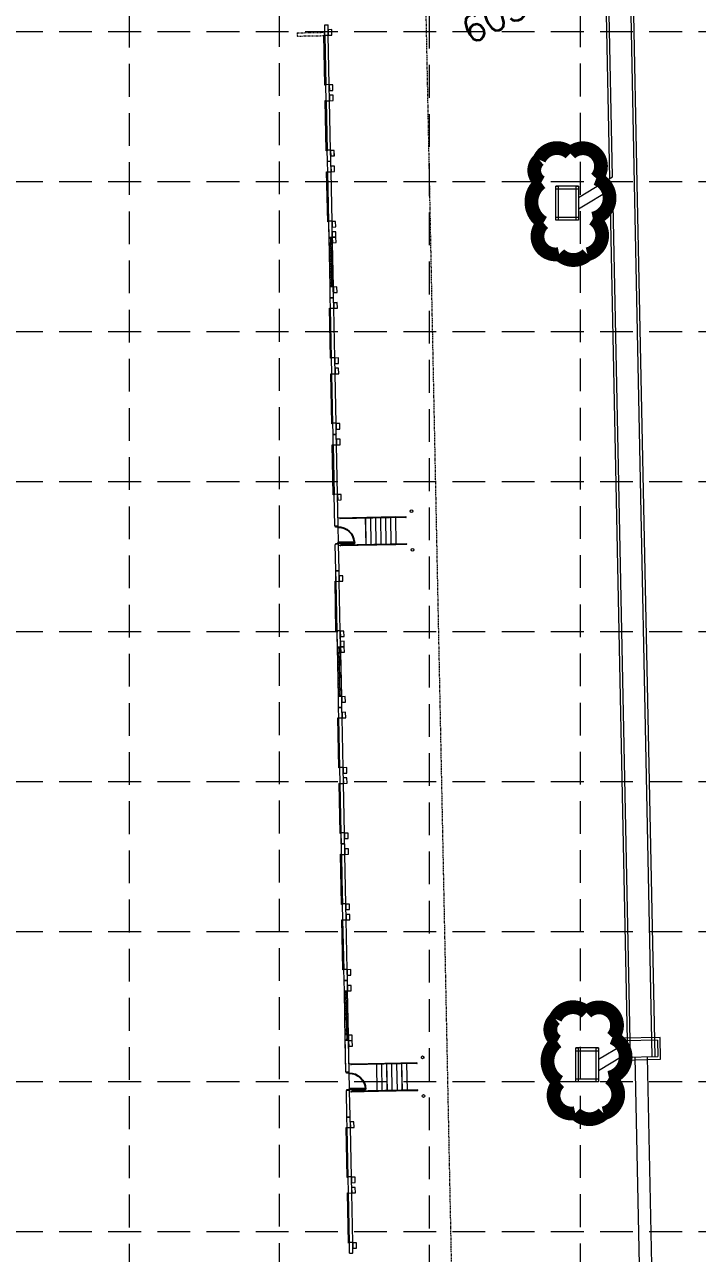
# Model space of a CAD drawing. Extents: x 2140663 to 2528301, y 336313 to 7007653.
# Drawn here: x 2527978.6 to 2528101.8, y 7006522.2 to 7006747.2 of the extents above; entities that cross this region are included whole.
import ezdxf

# ---------------------------------------------------------------- set-up
doc = ezdxf.new("R2010")
doc.units = 0
doc.header["$MEASUREMENT"] = 0
for name, pattern in [('HIDDEN', [0.375, 0.25, -0.125]), ('xdrc002ar$0$HIDDEN2', [0.1875, 0.125, -0.0625]), ('xdrc002pt$0$HIDDEN2', [0.1875, 0.125, -0.0625])]:
    doc.linetypes.add(name, pattern=pattern)
for name, color, linetype in [('1 EXISTING CONTOURS', 43, 'Continuous'), ('GRID', 254, 'HIDDEN'), ('LEGEND', 7, 'Continuous'), ('xdrc002ar$0$BASE1$0$ADO', 8, 'Continuous'), ('xdrc002ar$0$BASE1$0$AFL', 1, 'Continuous'), ('xdrc002ar$0$BASE1$0$AFLHR', 7, 'Continuous'), ('xdrc002ar$0$BASE1$0$AFLST', 1, 'Continuous'), ('xdrc002ar$0$BASE1$0$awa', 7, 'Continuous'), ('xdrc002ar$0$BASE1$0$awaWING', 1, 'xdrc002ar$0$HIDDEN2'), ('xdrc002ar$0$WINDOWS', 8, 'Continuous'), ('xdrc002ar$0$XR3$0$BASE1$0$ADO', 3, 'Continuous'), ('xdrc002ar$0$XR3$0$BASE1$0$AFL', 1, 'Continuous'), ('xdrc002ar$0$XR3$0$BASE1$0$AFLHR', 2, 'Continuous'), ('xdrc002ar$0$XR3$0$BASE1$0$AFLST', 2, 'Continuous'), ('xdrc002ar$0$XR3$0$BASE1$0$awa', 4, 'Continuous'), ('xdrc002ar$0$XR3$0$WINDOWS', 2, 'Continuous'), ('xdrc002pt$0$V-ESMT-STRM-N', 2, 'xdrc002pt$0$HIDDEN2'), ('xdrc002STM$0$C-STRM-INLET-N', 5, 'Continuous'), ('xdrc002STM$0$C-STRM-PIPE-N', 5, 'Continuous')]:
    doc.layers.add(name, color=color, linetype=linetype)
doc.styles.add('L200', font='simplex', dxfattribs={"height": 12})

# ---------------------------------------------------------------- blocks, each defined once
blk = doc.blocks.new('xdrc002ar$0$XR3$0$A$C228123AE')
at = {"layer": 'xdrc002ar$0$XR3$0$BASE1$0$ADO', "lineweight": 0}
for points in [[(22.6, 15.8), (22.6, 17.5), (132.6, 17.5), (132.6, 15.8)], [(166.6, 15.8), (166.6, 17.5), (276.6, 17.5), (276.6, 15.8)]]:
    blk.add_lwpolyline(points, close=True, dxfattribs=at)
at = {"layer": 'xdrc002ar$0$XR3$0$BASE1$0$AFL', "lineweight": 0}
for p, q in [((22.9, 8), (132.4, 8)), ((166.9, 8), (276.4, 8))]:
    blk.add_line(p, q, dxfattribs=at)
for points in [[(10.9, 8), (10.9, 0), (22.9, 0), (22.9, 8)], [(132.4, 8), (132.4, 0), (144.4, 0), (144.4, 8)], [(154.9, 8), (154.9, 0), (166.9, 0), (166.9, 8)], [(276.4, 8), (276.4, 0), (288.4, 0), (288.4, 8)]]:
    blk.add_lwpolyline(points, close=True, dxfattribs=at)
at = {"layer": 'xdrc002ar$0$XR3$0$BASE1$0$awa', "lineweight": 0}
for p, q in [((0, 15.3), (23.6, 15.3)), ((0, 15.3), (0, 8.8)), ((0.7, 8), (0, 8.8)), ((0.7, 8), (22.9, 8)), ((23.6, 8.8), (22.9, 8)), ((23.6, 8.8), (23.6, 15.3)), ((131.6, 8.8), (131.6, 15.3)), ((131.6, 15.3), (167.6, 15.3)), ((131.6, 8.8), (132.4, 8)), ((132.4, 8), (166.9, 8)), ((166.9, 8), (167.6, 8.8)), ((167.6, 8.8), (167.6, 15.3)), ((275.6, 8.8), (275.6, 15.3)), ((275.6, 15.3), (299.2, 15.3)), ((276.4, 8), (275.6, 8.8)), ((276.4, 8), (298.5, 8)), ((299.2, 8.8), (298.5, 8)), ((299.2, 15.3), (299.2, 8.8))]:
    blk.add_line(p, q, dxfattribs=at)
blk = doc.blocks.new('xdrc002ar$0$XR3$0$BASE1$0$36D')
at = {"layer": 'xdrc002ar$0$XR3$0$BASE1$0$ADO'}
blk.add_lwpolyline([(-1.75, 0), (0, 0), (0, -36), (-1.75, -36)], close=True, dxfattribs=at)
blk.add_arc((0, 0), 36, 180, 270, dxfattribs=at)
blk = doc.blocks.new('xdrc002ar$0$XR3$0$A$C65600574')
at = {"layer": 'xdrc002ar$0$XR3$0$BASE1$0$awa', "lineweight": 0}
blk.add_line((108, -6.5), (108, -2), dxfattribs=at)
at = {"layer": 'xdrc002ar$0$XR3$0$WINDOWS', "linetype": 'Continuous', "lineweight": 0}
for p, q in [((0, -2), (2, -2)), ((0, -6.5), (2, -6.5)), ((2, -6.5), (2, -2)), ((2, -4.2), (106, -4.2)), ((108, -2), (106, -2)), ((106, -6.5), (106, -2)), ((108, -6.5), (106, -6.5))]:
    blk.add_line(p, q, dxfattribs=at)
blk = doc.blocks.new('xdrc002ar$0$BASE1$0$36D')
at = {"layer": 'xdrc002ar$0$BASE1$0$ADO'}
blk.add_lwpolyline([(-1.75, 0), (0, 0), (0, -36), (-1.75, -36)], close=True, dxfattribs=at)
blk.add_arc((0, 0), 36, 180, 270, dxfattribs=at)
blk = doc.blocks.new('A$C211968B4')
at = {"layer": 'LEGEND', "color": 170, "ltscale": 100, "const_width": 1.26}
blk.add_lwpolyline([(4.03, 6.68, 0.520567), (4.03, 6.68, 0.765195), (1.18, 5.24, 0.417879), (1.16, 2.66, 0.6649), (4.42, 2.16, 0.744833), (8.1, 1.85, 0.975642), (10.39, 4.22, 0.520567), (9.82, 7.07, 0.520567), (7.73, 6.88, 0.540264), (4.03, 6.68)], format="xyb", close=True, dxfattribs=at)

msp = doc.modelspace()

# ---------------------------------------------------------------- linework, layer by layer
at = {"layer": 'GRID', "color": 253, "linetype": 'HIDDEN', "lineweight": 0, "ltscale": 24}
for p, q in [((2527997.89, 7006031.98), (2527997.76, 7007624.56)), ((2528025.31, 7006032.12), (2528025.21, 7007624.56)), ((2528052.75, 7006031.79), (2528052.67, 7007624.56)), ((2528080.46, 7006032.04), (2528080.25, 7007625.18)), ((2527228.95, 7006745.92), (2528272.33, 7006745.92)), ((2527228.95, 7006718.47), (2528272.33, 7006718.47)), ((2527228.95, 7006691.01), (2528272.33, 7006691.01)), ((2527228.95, 7006663.55), (2528272.33, 7006663.55)), ((2527228.95, 7006636.09), (2528272.33, 7006636.09)), ((2527228.95, 7006608.64), (2528272.33, 7006608.64)), ((2527228.95, 7006581.18), (2528272.33, 7006581.18)), ((2527228.95, 7006553.72), (2528272.33, 7006553.72)), ((2527228.95, 7006526.26), (2528272.33, 7006526.26))]:
    msp.add_line(p, q, dxfattribs=at)
at = {"layer": 'xdrc002ar$0$BASE1$0$ADO', "color": 7, "lineweight": 0}
for points in [[(2528033.74, 7006736.08), (2528033.59, 7006736.08), (2528033.41, 7006745.25), (2528033.55, 7006745.25)], [(2528033.98, 7006724.09), (2528033.84, 7006724.08), (2528033.65, 7006733.25), (2528033.8, 7006733.25)], [(2528034.25, 7006711.09), (2528034.1, 7006711.09), (2528033.92, 7006720.25), (2528034.06, 7006720.25)], [(2528035.26, 7006661.1), (2528035.12, 7006661.1), (2528034.93, 7006670.26), (2528035.08, 7006670.26)], [(2528035.52, 7006655.35), (2528035.92, 7006655.36), (2528035.92, 7006655.2), (2528035.53, 7006655.19)], [(2528035.59, 7006652.19), (2528035.98, 7006652.2), (2528035.99, 7006652.03), (2528035.59, 7006652.02)], [(2528035.77, 7006636.11), (2528035.62, 7006636.1), (2528035.44, 7006645.27), (2528035.58, 7006645.27)], [(2528037.55, 7006555.38), (2528037.95, 7006555.38), (2528037.95, 7006555.22), (2528037.56, 7006555.21)], [(2528037.62, 7006552.21), (2528038.01, 7006552.22), (2528038.02, 7006552.05), (2528037.62, 7006552.04)]]:
    msp.add_lwpolyline(points, close=True, dxfattribs=at)
at = {"layer": 'xdrc002ar$0$BASE1$0$ADO', "lineweight": 0}
for points in [[(2528034.75, 7006686.09), (2528034.61, 7006686.09), (2528034.42, 7006695.26), (2528034.57, 7006695.26)], [(2528035, 7006674.1), (2528034.85, 7006674.09), (2528034.67, 7006683.26), (2528034.81, 7006683.26)], [(2528036.28, 7006611.11), (2528036.13, 7006611.11), (2528035.94, 7006620.27), (2528036.09, 7006620.28)], [(2528036.52, 7006599.11), (2528036.37, 7006599.11), (2528036.19, 7006608.27), (2528036.33, 7006608.28)], [(2528036.78, 7006586.12), (2528036.64, 7006586.11), (2528036.45, 7006595.28), (2528036.6, 7006595.28)], [(2528037.03, 7006574.12), (2528036.88, 7006574.11), (2528036.7, 7006583.28), (2528036.84, 7006583.28)], [(2528037.8, 7006536.13), (2528037.65, 7006536.12), (2528037.47, 7006545.29), (2528037.61, 7006545.29)], [(2528038.04, 7006524.13), (2528037.9, 7006524.13), (2528037.71, 7006533.29), (2528037.86, 7006533.29)]]:
    msp.add_lwpolyline(points, close=True, dxfattribs=at)
at = {"layer": 'xdrc002ar$0$BASE1$0$AFL', "color": 7, "lineweight": 0}
for p, q in [((2528034.85, 7006746.25), (2528034.18, 7006746.24)), ((2528034.18, 7006746.24), (2528034.2, 7006745.24)), ((2528034.2, 7006745.24), (2528034.87, 7006745.26)), ((2528034.38, 7006736.12), (2528034.2, 7006745.24)), ((2528034.87, 7006745.26), (2528034.85, 7006746.25)), ((2528035.05, 7006736.13), (2528034.38, 7006736.12)), ((2528034.38, 7006736.12), (2528034.41, 7006735.12)), ((2528035.07, 7006735.13), (2528035.05, 7006736.13)), ((2528034.41, 7006735.12), (2528035.07, 7006735.13)), ((2528035.09, 7006734.26), (2528034.42, 7006734.24)), ((2528034.42, 7006734.24), (2528034.44, 7006733.24)), ((2528034.44, 7006733.24), (2528035.11, 7006733.26)), ((2528034.63, 7006724.12), (2528034.44, 7006733.24)), ((2528035.11, 7006733.26), (2528035.09, 7006734.26)), ((2528035.3, 7006724.13), (2528034.63, 7006724.12)), ((2528034.63, 7006724.12), (2528034.65, 7006723.12)), ((2528034.65, 7006723.12), (2528035.32, 7006723.13)), ((2528035.32, 7006723.13), (2528035.3, 7006724.13)), ((2528035.35, 7006721.26), (2528034.69, 7006721.25)), ((2528034.69, 7006721.25), (2528034.71, 7006720.25)), ((2528034.71, 7006720.25), (2528035.37, 7006720.26)), ((2528034.89, 7006711.12), (2528034.71, 7006720.25)), ((2528035.37, 7006720.26), (2528035.35, 7006721.26)), ((2528035.56, 7006711.14), (2528034.89, 7006711.12)), ((2528034.89, 7006711.12), (2528034.91, 7006710.12)), ((2528035.58, 7006710.14), (2528035.56, 7006711.14)), ((2528034.91, 7006710.12), (2528035.58, 7006710.14)), ((2528035.62, 7006708.26), (2528034.95, 7006708.25)), ((2528034.95, 7006708.25), (2528034.97, 7006707.25)), ((2528034.97, 7006707.25), (2528035.64, 7006707.26)), ((2528035.64, 7006707.26), (2528035.62, 7006708.26)), ((2528035.8, 7006699.14), (2528035.14, 7006699.13)), ((2528035.14, 7006699.13), (2528035.16, 7006698.13)), ((2528035.16, 7006698.13), (2528035.82, 7006698.14)), ((2528035.82, 7006698.14), (2528035.8, 7006699.14)), ((2528035.4, 7006686.13), (2528035.21, 7006695.25)), ((2528035.64, 7006674.13), (2528035.46, 7006683.25)), ((2528036.37, 7006671.27), (2528035.7, 7006671.26)), ((2528035.7, 7006671.26), (2528035.72, 7006670.26)), ((2528035.72, 7006670.26), (2528036.39, 7006670.27)), ((2528035.91, 7006661.13), (2528035.72, 7006670.26)), ((2528036.39, 7006670.27), (2528036.37, 7006671.27)), ((2528036.57, 7006661.15), (2528035.91, 7006661.13)), ((2528035.91, 7006661.13), (2528035.93, 7006660.13)), ((2528035.93, 7006660.13), (2528036.59, 7006660.15)), ((2528036.59, 7006660.15), (2528036.57, 7006661.15)), ((2528036.88, 7006646.28), (2528036.21, 7006646.26)), ((2528036.21, 7006646.26), (2528036.23, 7006645.26)), ((2528036.9, 7006645.28), (2528036.88, 7006646.28)), ((2528036.23, 7006645.26), (2528036.9, 7006645.28)), ((2528036.41, 7006636.14), (2528036.23, 7006645.26)), ((2528037.08, 7006636.15), (2528036.41, 7006636.14)), ((2528036.41, 7006636.14), (2528036.43, 7006635.14)), ((2528036.43, 7006635.14), (2528037.1, 7006635.15)), ((2528037.1, 7006635.15), (2528037.08, 7006636.15)), ((2528037.14, 7006633.28), (2528036.47, 7006633.26)), ((2528036.47, 7006633.26), (2528036.49, 7006632.26)), ((2528036.49, 7006632.26), (2528037.16, 7006632.28)), ((2528037.16, 7006632.28), (2528037.14, 7006633.28)), ((2528037.32, 7006624.16), (2528036.66, 7006624.14)), ((2528036.66, 7006624.14), (2528036.68, 7006623.14)), ((2528036.68, 7006623.14), (2528037.35, 7006623.16)), ((2528037.35, 7006623.16), (2528037.32, 7006624.16)), ((2528036.92, 7006611.14), (2528036.74, 7006620.27)), ((2528037.17, 7006599.15), (2528036.98, 7006608.27)), ((2528037.43, 7006586.15), (2528037.24, 7006595.27)), ((2528037.67, 7006574.15), (2528037.49, 7006583.28)), ((2528038.4, 7006571.29), (2528037.73, 7006571.28)), ((2528037.73, 7006571.28), (2528037.75, 7006570.28)), ((2528038.42, 7006570.29), (2528038.4, 7006571.29)), ((2528037.75, 7006570.28), (2528038.42, 7006570.29)), ((2528038.58, 7006562.17), (2528037.92, 7006562.15)), ((2528038.6, 7006561.17), (2528038.58, 7006562.17)), ((2528037.92, 7006562.15), (2528037.94, 7006561.15)), ((2528037.94, 7006561.15), (2528038.6, 7006561.17)), ((2528038.44, 7006536.16), (2528038.26, 7006545.28)), ((2528038.69, 7006524.16), (2528038.5, 7006533.29))]:
    msp.add_line(p, q, dxfattribs=at)
for points in [[(2528035.21, 7006695.25), (2528035.88, 7006695.27), (2528035.86, 7006696.27), (2528035.19, 7006696.25)], [(2528035.42, 7006685.13), (2528036.09, 7006685.14), (2528036.07, 7006686.14), (2528035.4, 7006686.13)], [(2528035.46, 7006683.25), (2528036.12, 7006683.27), (2528036.1, 7006684.27), (2528035.44, 7006684.25)], [(2528035.66, 7006673.13), (2528036.33, 7006673.14), (2528036.31, 7006674.14), (2528035.64, 7006674.13)], [(2528036.74, 7006620.27), (2528037.4, 7006620.28), (2528037.38, 7006621.28), (2528036.72, 7006621.27)], [(2528036.94, 7006610.14), (2528037.61, 7006610.16), (2528037.59, 7006611.16), (2528036.92, 7006611.14)], [(2528036.98, 7006608.27), (2528037.65, 7006608.28), (2528037.63, 7006609.28), (2528036.96, 7006609.27)], [(2528037.19, 7006598.15), (2528037.85, 7006598.16), (2528037.83, 7006599.16), (2528037.17, 7006599.15)], [(2528037.24, 7006595.27), (2528037.91, 7006595.29), (2528037.89, 7006596.29), (2528037.22, 7006596.27)], [(2528037.45, 7006585.15), (2528038.12, 7006585.16), (2528038.1, 7006586.16), (2528037.43, 7006586.15)], [(2528037.49, 7006583.28), (2528038.15, 7006583.29), (2528038.13, 7006584.29), (2528037.47, 7006584.27)], [(2528037.69, 7006573.15), (2528038.36, 7006573.17), (2528038.34, 7006574.17), (2528037.67, 7006574.15)], [(2528038.26, 7006545.28), (2528038.93, 7006545.3), (2528038.91, 7006546.3), (2528038.24, 7006546.28)], [(2528038.46, 7006535.16), (2528039.13, 7006535.17), (2528039.11, 7006536.17), (2528038.44, 7006536.16)], [(2528038.5, 7006533.29), (2528039.17, 7006533.3), (2528039.15, 7006534.3), (2528038.48, 7006534.29)], [(2528038.71, 7006523.16), (2528039.37, 7006523.18), (2528039.35, 7006524.18), (2528038.69, 7006524.16)]]:
    msp.add_lwpolyline(points, close=True, dxfattribs=at)
at = {"layer": 'xdrc002ar$0$BASE1$0$AFLHR', "color": 7, "lineweight": 0}
for p, q in [((2528046.49, 7006657.04), (2528035.99, 7006656.82)), ((2528048.41, 7006656.95), (2528036.39, 7006656.71)), ((2528048.41, 7006657.08), (2528036.64, 7006656.84)), ((2528046.6, 7006651.95), (2528036.1, 7006651.74)), ((2528048.51, 7006652.12), (2528036.49, 7006651.87)), ((2528048.51, 7006651.99), (2528036.74, 7006651.75)), ((2528048.52, 7006557.06), (2528038.02, 7006556.84)), ((2528050.44, 7006556.97), (2528038.42, 7006556.73)), ((2528050.44, 7006557.1), (2528038.67, 7006556.86)), ((2528048.63, 7006551.97), (2528038.13, 7006551.76)), ((2528050.54, 7006552.14), (2528038.52, 7006551.89)), ((2528050.54, 7006552.01), (2528038.77, 7006551.77))]:
    msp.add_line(p, q, dxfattribs=at)
for centre, start, end in [((2528036.39, 7006656.77), 91.163, 271.163), ((2528048.41, 7006657.01), 271.163, 91.163), ((2528036.49, 7006651.81), 91.163, 271.163), ((2528048.51, 7006652.06), 271.163, 91.163), ((2528038.42, 7006556.79), 91.163, 271.163), ((2528050.44, 7006557.03), 271.163, 91.163), ((2528038.52, 7006551.83), 91.163, 271.163), ((2528050.54, 7006552.08), 271.163, 91.163)]:
    msp.add_arc(centre, 0.0625, start, end, dxfattribs=at)
at = {"layer": 'xdrc002ar$0$BASE1$0$AFLST', "color": 7, "lineweight": 0}
for p, q in [((2528041, 7006656.8), (2528041.09, 7006651.97)), ((2528041.91, 7006656.82), (2528042.01, 7006651.99)), ((2528042.83, 7006656.84), (2528042.93, 7006652)), ((2528043.75, 7006656.86), (2528043.84, 7006652.02)), ((2528044.66, 7006656.87), (2528044.76, 7006652.04)), ((2528045.58, 7006656.89), (2528045.68, 7006652.06)), ((2528046.5, 7006656.91), (2528046.59, 7006652.08)), ((2528036.09, 7006652.34), (2528036.02, 7006655.43)), ((2528036.09, 7006651.97), (2528036.09, 7006652.2)), ((2528038.12, 7006552.37), (2528038.05, 7006555.45)), ((2528043.03, 7006556.82), (2528043.12, 7006551.99)), ((2528043.94, 7006556.84), (2528044.04, 7006552.01)), ((2528044.86, 7006556.86), (2528044.96, 7006552.03)), ((2528045.78, 7006556.88), (2528045.87, 7006552.04)), ((2528046.69, 7006556.89), (2528046.79, 7006552.06)), ((2528047.61, 7006556.91), (2528047.71, 7006552.08)), ((2528048.52, 7006556.93), (2528048.62, 7006552.1)), ((2528038.12, 7006551.99), (2528038.12, 7006552.22))]:
    msp.add_line(p, q, dxfattribs=at)
for centre in [(2528049.45, 7006658.1), (2528049.6, 7006651.01), (2528051.48, 7006558.12), (2528051.63, 7006551.04)]:
    msp.add_circle(centre, 0.25, dxfattribs=at)
at = {"layer": 'xdrc002ar$0$BASE1$0$awa', "color": 7, "lineweight": 0}
for p, q in [((2528033.56, 7006747.14), (2528034.1, 7006747.15)), ((2528033.6, 7006745.23), (2528033.56, 7006747.14)), ((2528034.1, 7006747.15), (2528034.16, 7006747.08)), ((2528034.2, 7006745.24), (2528034.16, 7006747.08)), ((2528033.6, 7006745.23), (2528033.66, 7006745.17)), ((2528034.14, 7006745.18), (2528033.66, 7006745.17)), ((2528034.2, 7006745.24), (2528034.14, 7006745.18)), ((2528034.32, 7006736.18), (2528033.78, 7006736.17)), ((2528033.84, 7006733.17), (2528033.78, 7006736.17)), ((2528034.38, 7006736.12), (2528034.32, 7006736.18)), ((2528034.44, 7006733.24), (2528034.38, 7006736.12)), ((2528034.38, 7006733.18), (2528033.84, 7006733.17)), ((2528034.38, 7006733.18), (2528034.44, 7006733.24)), ((2528034.56, 7006724.18), (2528034.02, 7006724.17)), ((2528034.06, 7006722.2), (2528034.02, 7006724.17)), ((2528034.56, 7006724.18), (2528034.63, 7006724.12)), ((2528034.06, 7006722.2), (2528034.6, 7006722.21)), ((2528034.06, 7006722.14), (2528034.61, 7006722.15)), ((2528034.1, 7006720.17), (2528034.06, 7006722.14)), ((2528034.67, 7006722.28), (2528034.6, 7006722.21)), ((2528034.61, 7006722.15), (2528034.67, 7006722.09)), ((2528034.67, 7006722.28), (2528034.63, 7006724.12)), ((2528034.71, 7006720.25), (2528034.67, 7006722.09)), ((2528034.65, 7006720.18), (2528034.1, 7006720.17)), ((2528034.71, 7006720.25), (2528034.65, 7006720.18)), ((2528034.83, 7006711.18), (2528034.29, 7006711.17)), ((2528034.37, 7006707.17), (2528034.29, 7006711.17)), ((2528034.89, 7006711.12), (2528034.83, 7006711.18)), ((2528034.97, 7006707.25), (2528034.89, 7006711.12)), ((2528034.91, 7006707.19), (2528034.37, 7006707.17)), ((2528034.91, 7006707.19), (2528034.53, 7006707.18)), ((2528034.91, 7006707.19), (2528034.97, 7006707.25)), ((2528035.07, 7006699.19), (2528034.53, 7006699.18)), ((2528034.57, 7006697.21), (2528034.53, 7006699.18)), ((2528034.57, 7006697.21), (2528035.11, 7006697.22)), ((2528035.07, 7006699.19), (2528035.14, 7006699.13)), ((2528035.17, 7006697.28), (2528035.11, 7006697.22)), ((2528035.17, 7006697.28), (2528035.14, 7006699.13)), ((2528035.08, 7006672.15), (2528035.62, 7006672.16)), ((2528035.12, 7006670.18), (2528035.08, 7006672.15)), ((2528035.66, 7006670.19), (2528035.12, 7006670.18)), ((2528035.62, 7006672.16), (2528035.68, 7006672.1)), ((2528035.72, 7006670.26), (2528035.66, 7006670.19)), ((2528035.72, 7006670.26), (2528035.68, 7006672.1)), ((2528035.84, 7006661.2), (2528035.3, 7006661.18)), ((2528035.42, 7006655.35), (2528035.3, 7006661.18)), ((2528035.91, 7006661.13), (2528035.84, 7006661.2)), ((2528036.02, 7006655.43), (2528035.91, 7006661.13)), ((2528035.96, 7006655.36), (2528035.42, 7006655.35)), ((2528036.02, 7006655.43), (2528035.96, 7006655.36)), ((2528036.03, 7006652.03), (2528035.49, 7006652.02)), ((2528035.59, 7006647.22), (2528035.49, 7006652.02)), ((2528036.09, 7006651.97), (2528036.03, 7006652.03)), ((2528036.19, 7006647.29), (2528036.09, 7006651.97)), ((2528035.59, 7006647.22), (2528036.13, 7006647.23)), ((2528035.59, 7006647.16), (2528036.13, 7006647.17)), ((2528035.63, 7006645.19), (2528035.59, 7006647.16)), ((2528036.19, 7006647.29), (2528036.13, 7006647.23)), ((2528036.13, 7006647.17), (2528036.19, 7006647.11)), ((2528036.23, 7006645.26), (2528036.19, 7006647.11)), ((2528036.17, 7006645.2), (2528035.63, 7006645.19)), ((2528036.23, 7006645.26), (2528036.17, 7006645.2)), ((2528036.35, 7006636.2), (2528035.81, 7006636.19)), ((2528035.89, 7006632.19), (2528035.81, 7006636.19)), ((2528036.41, 7006636.14), (2528036.35, 7006636.2)), ((2528036.49, 7006632.26), (2528036.41, 7006636.14)), ((2528036.43, 7006632.2), (2528035.89, 7006632.19)), ((2528036.43, 7006632.2), (2528036.06, 7006632.19)), ((2528036.43, 7006632.2), (2528036.49, 7006632.26)), ((2528036.59, 7006624.2), (2528036.05, 7006624.19)), ((2528036.09, 7006622.22), (2528036.05, 7006624.19)), ((2528036.59, 7006624.2), (2528036.66, 7006624.14)), ((2528036.7, 7006622.3), (2528036.66, 7006624.14)), ((2528036.09, 7006622.22), (2528036.63, 7006622.23)), ((2528036.7, 7006622.3), (2528036.63, 7006622.23)), ((2528037.11, 7006572.17), (2528037.65, 7006572.18)), ((2528037.15, 7006570.2), (2528037.11, 7006572.17)), ((2528037.65, 7006572.18), (2528037.71, 7006572.12)), ((2528037.75, 7006570.28), (2528037.71, 7006572.12)), ((2528037.69, 7006570.21), (2528037.15, 7006570.2)), ((2528037.69, 7006570.21), (2528037.32, 7006570.21)), ((2528037.75, 7006570.28), (2528037.69, 7006570.21)), ((2528037.85, 7006562.22), (2528037.31, 7006562.2)), ((2528037.45, 7006555.37), (2528037.31, 7006562.2)), ((2528037.92, 7006562.15), (2528037.85, 7006562.22)), ((2528038.05, 7006555.45), (2528037.92, 7006562.15)), ((2528038.05, 7006555.45), (2528037.99, 7006555.38)), ((2528037.99, 7006555.38), (2528037.45, 7006555.37)), ((2528038.06, 7006552.05), (2528037.52, 7006552.04)), ((2528037.62, 7006547.24), (2528037.52, 7006552.04)), ((2528038.12, 7006551.99), (2528038.06, 7006552.05)), ((2528038.22, 7006547.31), (2528038.12, 7006551.99)), ((2528037.62, 7006547.24), (2528038.16, 7006547.25)), ((2528038.22, 7006547.31), (2528038.16, 7006547.25))]:
    msp.add_line(p, q, dxfattribs=at)
at = {"layer": 'xdrc002ar$0$BASE1$0$awa', "lineweight": 0}
for p, q in [((2528034.57, 7006697.15), (2528035.11, 7006697.16)), ((2528034.61, 7006695.18), (2528034.57, 7006697.15)), ((2528035.11, 7006697.16), (2528035.18, 7006697.1)), ((2528035.15, 7006695.19), (2528034.61, 7006695.18)), ((2528035.21, 7006695.25), (2528035.15, 7006695.19)), ((2528035.21, 7006695.25), (2528035.18, 7006697.1)), ((2528035.34, 7006686.19), (2528034.79, 7006686.18)), ((2528034.86, 7006683.18), (2528034.79, 7006686.18)), ((2528035.4, 7006686.13), (2528035.34, 7006686.19)), ((2528035.46, 7006683.25), (2528035.4, 7006686.13)), ((2528035.4, 7006683.19), (2528034.86, 7006683.18)), ((2528035.4, 7006683.19), (2528035.46, 7006683.25)), ((2528035.58, 7006674.19), (2528035.04, 7006674.18)), ((2528035.08, 7006672.21), (2528035.04, 7006674.18)), ((2528035.58, 7006674.19), (2528035.64, 7006674.13)), ((2528035.68, 7006672.29), (2528035.64, 7006674.13)), ((2528035.08, 7006672.21), (2528035.62, 7006672.22)), ((2528035.68, 7006672.29), (2528035.62, 7006672.22)), ((2528036.09, 7006622.16), (2528036.64, 7006622.17)), ((2528036.13, 7006620.19), (2528036.09, 7006622.16)), ((2528036.64, 7006622.17), (2528036.7, 7006622.11)), ((2528036.74, 7006620.27), (2528036.7, 7006622.11)), ((2528036.68, 7006620.2), (2528036.13, 7006620.19)), ((2528036.74, 7006620.27), (2528036.68, 7006620.2)), ((2528036.86, 7006611.21), (2528036.32, 7006611.19)), ((2528036.38, 7006608.2), (2528036.32, 7006611.19)), ((2528036.92, 7006611.14), (2528036.86, 7006611.21)), ((2528036.98, 7006608.27), (2528036.92, 7006611.14)), ((2528036.92, 7006608.21), (2528036.38, 7006608.2)), ((2528036.92, 7006608.21), (2528036.98, 7006608.27)), ((2528037.1, 7006599.21), (2528036.56, 7006599.2)), ((2528036.6, 7006597.23), (2528036.56, 7006599.2)), ((2528037.1, 7006599.21), (2528037.17, 7006599.15)), ((2528037.2, 7006597.3), (2528037.17, 7006599.15)), ((2528036.6, 7006597.23), (2528037.14, 7006597.24)), ((2528036.6, 7006597.17), (2528037.14, 7006597.18)), ((2528036.64, 7006595.2), (2528036.6, 7006597.17)), ((2528037.2, 7006597.3), (2528037.14, 7006597.24)), ((2528037.14, 7006597.18), (2528037.21, 7006597.12)), ((2528037.24, 7006595.27), (2528037.21, 7006597.12)), ((2528037.18, 7006595.21), (2528036.64, 7006595.2)), ((2528037.24, 7006595.27), (2528037.18, 7006595.21)), ((2528037.37, 7006586.21), (2528036.82, 7006586.2)), ((2528036.89, 7006583.2), (2528036.82, 7006586.2)), ((2528037.43, 7006586.15), (2528037.37, 7006586.21)), ((2528037.49, 7006583.28), (2528037.43, 7006586.15)), ((2528037.43, 7006583.21), (2528036.89, 7006583.2)), ((2528037.43, 7006583.21), (2528037.49, 7006583.28)), ((2528037.61, 7006574.21), (2528037.07, 7006574.2)), ((2528037.11, 7006572.23), (2528037.07, 7006574.2)), ((2528037.61, 7006574.21), (2528037.67, 7006574.15)), ((2528037.71, 7006572.31), (2528037.67, 7006574.15)), ((2528037.11, 7006572.23), (2528037.65, 7006572.24)), ((2528037.71, 7006572.31), (2528037.65, 7006572.24)), ((2528037.62, 7006547.18), (2528038.16, 7006547.19)), ((2528037.66, 7006545.21), (2528037.62, 7006547.18)), ((2528038.16, 7006547.19), (2528038.22, 7006547.13)), ((2528038.26, 7006545.28), (2528038.22, 7006547.13)), ((2528038.2, 7006545.22), (2528037.66, 7006545.21)), ((2528038.26, 7006545.28), (2528038.2, 7006545.22)), ((2528038.38, 7006536.22), (2528037.84, 7006536.21)), ((2528037.9, 7006533.21), (2528037.84, 7006536.21)), ((2528038.44, 7006536.16), (2528038.38, 7006536.22)), ((2528038.5, 7006533.29), (2528038.44, 7006536.16)), ((2528038.44, 7006533.22), (2528037.9, 7006533.21)), ((2528038.44, 7006533.22), (2528038.5, 7006533.29)), ((2528038.62, 7006524.22), (2528038.08, 7006524.21)), ((2528038.12, 7006522.24), (2528038.08, 7006524.21)), ((2528038.62, 7006524.22), (2528038.69, 7006524.16)), ((2528038.73, 7006522.32), (2528038.69, 7006524.16)), ((2528038.12, 7006522.24), (2528038.66, 7006522.26)), ((2528038.73, 7006522.32), (2528038.66, 7006522.26))]:
    msp.add_line(p, q, dxfattribs=at)
at = {"layer": 'xdrc002ar$0$BASE1$0$awaWING', "color": 7, "lineweight": 0, "ltscale": 0.5}
for p, q in [((2528028.52, 7006745.67), (2528033.52, 7006745.77)), ((2528028.52, 7006745.67), (2528028.53, 7006745.13)), ((2528028.6, 7006745.07), (2528028.53, 7006745.13)), ((2528028.6, 7006745.07), (2528033.47, 7006745.16)), ((2528033.53, 7006745.23), (2528033.47, 7006745.16)), ((2528033.53, 7006745.23), (2528033.52, 7006745.77))]:
    msp.add_line(p, q, dxfattribs=at)
at = {"layer": 'xdrc002ar$0$WINDOWS', "color": 7, "linetype": 'Continuous', "lineweight": 0}
for p, q in [((2528034.37, 7006707.17), (2528034.37, 7006707.01)), ((2528034.75, 7006707.02), (2528034.37, 7006707.01)), ((2528034.74, 7006707.18), (2528034.75, 7006707.02)), ((2528035.14, 7006699.13), (2528034.97, 7006707.25)), ((2528034.9, 7006699.35), (2528034.53, 7006699.34)), ((2528034.53, 7006699.18), (2528034.53, 7006699.34)), ((2528034.91, 7006699.18), (2528034.9, 7006699.35)), ((2528035.89, 7006632.19), (2528035.89, 7006632.02)), ((2528036.27, 7006632.03), (2528035.89, 7006632.02)), ((2528036.27, 7006632.2), (2528036.27, 7006632.03)), ((2528036.66, 7006624.14), (2528036.49, 7006632.26)), ((2528036.42, 7006624.37), (2528036.05, 7006624.36)), ((2528036.05, 7006624.19), (2528036.05, 7006624.36)), ((2528036.43, 7006624.2), (2528036.42, 7006624.37)), ((2528037.15, 7006570.2), (2528037.15, 7006570.04)), ((2528037.53, 7006570.04), (2528037.15, 7006570.04)), ((2528037.52, 7006570.21), (2528037.53, 7006570.04)), ((2528037.92, 7006562.15), (2528037.75, 7006570.28)), ((2528037.68, 7006562.38), (2528037.31, 7006562.37)), ((2528037.31, 7006562.2), (2528037.31, 7006562.37)), ((2528037.69, 7006562.21), (2528037.68, 7006562.38))]:
    msp.add_line(p, q, dxfattribs=at)
at = {"layer": 'xdrc002ar$0$WINDOWS', "color": 7, "linetype": 'xdrc002ar$0$HIDDEN2', "lineweight": 0}
for p, q in [((2528034.56, 7006707.01), (2528034.71, 7006699.35)), ((2528036.08, 7006632.03), (2528036.24, 7006624.36)), ((2528037.34, 7006570.04), (2528037.5, 7006562.37))]:
    msp.add_line(p, q, dxfattribs=at)
at = {"layer": 'xdrc002ar$0$XR3$0$BASE1$0$ADO', "color": 7, "lineweight": 0}
for points in [[(2528034.25, 7006711.09), (2528034.1, 7006711.09), (2528033.91, 7006720.25), (2528034.06, 7006720.25)], [(2528035.26, 7006661.1), (2528035.11, 7006661.1), (2528034.93, 7006670.26), (2528035.07, 7006670.26)], [(2528035.52, 7006655.35), (2528035.92, 7006655.36), (2528035.92, 7006655.2), (2528035.53, 7006655.19)], [(2528035.59, 7006652.19), (2528035.98, 7006652.2), (2528035.99, 7006652.03), (2528035.59, 7006652.02)], [(2528035.77, 7006636.1), (2528035.62, 7006636.1), (2528035.44, 7006645.27), (2528035.58, 7006645.27)], [(2528037.55, 7006555.38), (2528037.95, 7006555.38), (2528037.95, 7006555.22), (2528037.56, 7006555.21)], [(2528037.62, 7006552.21), (2528038.01, 7006552.22), (2528038.02, 7006552.05), (2528037.62, 7006552.04)]]:
    msp.add_lwpolyline(points, close=True, dxfattribs=at)
at = {"layer": 'xdrc002ar$0$XR3$0$BASE1$0$AFL', "color": 7, "lineweight": 0}
for p, q in [((2528034.89, 7006711.12), (2528034.71, 7006720.25)), ((2528035.91, 7006661.13), (2528035.72, 7006670.26)), ((2528036.41, 7006636.14), (2528036.23, 7006645.26))]:
    msp.add_line(p, q, dxfattribs=at)
for points in [[(2528034.71, 7006720.25), (2528035.37, 7006720.26), (2528035.35, 7006721.26), (2528034.68, 7006721.25)], [(2528034.91, 7006710.12), (2528035.58, 7006710.14), (2528035.56, 7006711.14), (2528034.89, 7006711.12)], [(2528034.95, 7006708.25), (2528035.62, 7006708.26), (2528035.59, 7006709.26), (2528034.93, 7006709.25)], [(2528035.15, 7006698.13), (2528035.82, 7006698.14), (2528035.8, 7006699.14), (2528035.13, 7006699.13)], [(2528035.72, 7006670.26), (2528036.39, 7006670.27), (2528036.37, 7006671.27), (2528035.7, 7006671.26)], [(2528035.93, 7006660.13), (2528036.59, 7006660.15), (2528036.57, 7006661.15), (2528035.91, 7006661.13)], [(2528036.23, 7006645.26), (2528036.89, 7006645.28), (2528036.87, 7006646.28), (2528036.21, 7006646.26)], [(2528036.43, 7006635.14), (2528037.1, 7006635.15), (2528037.08, 7006636.15), (2528036.41, 7006636.14)], [(2528036.47, 7006633.26), (2528037.14, 7006633.28), (2528037.12, 7006634.28), (2528036.45, 7006634.26)], [(2528036.68, 7006623.14), (2528037.34, 7006623.16), (2528037.32, 7006624.15), (2528036.66, 7006624.14)], [(2528037.75, 7006570.28), (2528038.42, 7006570.29), (2528038.4, 7006571.29), (2528037.73, 7006571.28)], [(2528037.96, 7006560.15), (2528038.62, 7006560.17), (2528038.6, 7006561.17), (2528037.93, 7006561.15)]]:
    msp.add_lwpolyline(points, close=True, dxfattribs=at)
at = {"layer": 'xdrc002ar$0$XR3$0$BASE1$0$AFLHR', "color": 7, "lineweight": 0}
for p, q in [((2528046.49, 7006657.04), (2528035.99, 7006656.82)), ((2528048.41, 7006656.95), (2528036.39, 7006656.71)), ((2528048.41, 7006657.07), (2528036.64, 7006656.84)), ((2528046.59, 7006651.95), (2528036.1, 7006651.74)), ((2528048.51, 7006652.12), (2528036.49, 7006651.87)), ((2528048.51, 7006651.99), (2528036.74, 7006651.75)), ((2528048.52, 7006557.06), (2528038.02, 7006556.84)), ((2528050.44, 7006556.97), (2528038.42, 7006556.73)), ((2528050.44, 7006557.1), (2528038.67, 7006556.86)), ((2528048.62, 7006551.97), (2528038.13, 7006551.76)), ((2528050.54, 7006552.14), (2528038.52, 7006551.89)), ((2528050.54, 7006552.01), (2528038.77, 7006551.77))]:
    msp.add_line(p, q, dxfattribs=at)
for centre, start, end in [((2528036.39, 7006656.77), 91.163, 271.163), ((2528048.41, 7006657.01), 271.163, 91.163), ((2528036.49, 7006651.81), 91.163, 271.163), ((2528048.51, 7006652.06), 271.163, 91.163), ((2528038.42, 7006556.79), 91.163, 271.163), ((2528050.44, 7006557.03), 271.163, 91.163), ((2528038.52, 7006551.83), 91.163, 271.163), ((2528050.54, 7006552.08), 271.163, 91.163)]:
    msp.add_arc(centre, 0.0625, start, end, dxfattribs=at)
at = {"layer": 'xdrc002ar$0$XR3$0$BASE1$0$AFLST', "color": 7, "lineweight": 0}
for p, q in [((2528040.99, 7006656.8), (2528041.09, 7006651.97)), ((2528041.91, 7006656.82), (2528042.01, 7006651.99)), ((2528042.83, 7006656.84), (2528042.93, 7006652)), ((2528043.74, 7006656.86), (2528043.84, 7006652.02)), ((2528044.66, 7006656.87), (2528044.76, 7006652.04)), ((2528045.58, 7006656.89), (2528045.67, 7006652.06)), ((2528046.49, 7006656.91), (2528046.59, 7006652.08)), ((2528036.08, 7006652.34), (2528036.02, 7006655.43)), ((2528036.09, 7006651.97), (2528036.09, 7006652.2)), ((2528038.11, 7006552.37), (2528038.05, 7006555.45)), ((2528043.02, 7006556.82), (2528043.12, 7006551.99)), ((2528043.94, 7006556.84), (2528044.04, 7006552.01)), ((2528044.86, 7006556.86), (2528044.95, 7006552.02)), ((2528045.77, 7006556.88), (2528045.87, 7006552.04)), ((2528046.69, 7006556.89), (2528046.79, 7006552.06)), ((2528047.61, 7006556.91), (2528047.7, 7006552.08)), ((2528048.52, 7006556.93), (2528048.62, 7006552.1)), ((2528038.12, 7006551.99), (2528038.12, 7006552.22))]:
    msp.add_line(p, q, dxfattribs=at)
for centre in [(2528049.45, 7006658.1), (2528049.6, 7006651.01), (2528051.48, 7006558.12), (2528051.62, 7006551.04)]:
    msp.add_circle(centre, 0.25, dxfattribs=at)
at = {"layer": 'xdrc002ar$0$XR3$0$BASE1$0$awa', "color": 7, "lineweight": 0}
for p, q in [((2528034.06, 7006722.14), (2528034.6, 7006722.15)), ((2528034.1, 7006720.17), (2528034.06, 7006722.14)), ((2528034.6, 7006722.15), (2528034.67, 7006722.09)), ((2528034.71, 7006720.25), (2528034.67, 7006722.09)), ((2528034.64, 7006720.18), (2528034.1, 7006720.17)), ((2528034.71, 7006720.25), (2528034.64, 7006720.18)), ((2528034.83, 7006711.18), (2528034.28, 7006711.17)), ((2528034.35, 7006708.17), (2528034.28, 7006711.17)), ((2528034.89, 7006711.12), (2528034.83, 7006711.18)), ((2528034.95, 7006708.25), (2528034.89, 7006711.12)), ((2528034.89, 7006708.19), (2528034.35, 7006708.17)), ((2528034.89, 7006708.19), (2528034.95, 7006708.25)), ((2528035.07, 7006699.19), (2528034.53, 7006699.18)), ((2528034.57, 7006697.21), (2528034.53, 7006699.18)), ((2528034.57, 7006697.21), (2528035.11, 7006697.22)), ((2528035.07, 7006699.19), (2528035.13, 7006699.13)), ((2528035.17, 7006697.28), (2528035.11, 7006697.22)), ((2528035.17, 7006697.28), (2528035.13, 7006699.13)), ((2528035.08, 7006672.15), (2528035.62, 7006672.16)), ((2528035.12, 7006670.18), (2528035.08, 7006672.15)), ((2528035.66, 7006670.19), (2528035.12, 7006670.18)), ((2528035.62, 7006672.16), (2528035.68, 7006672.1)), ((2528035.72, 7006670.26), (2528035.66, 7006670.19)), ((2528035.72, 7006670.26), (2528035.68, 7006672.1)), ((2528035.84, 7006661.19), (2528035.3, 7006661.18)), ((2528035.42, 7006655.35), (2528035.3, 7006661.18)), ((2528035.91, 7006661.13), (2528035.84, 7006661.19)), ((2528036.02, 7006655.43), (2528035.91, 7006661.13)), ((2528035.96, 7006655.36), (2528035.42, 7006655.35)), ((2528036.02, 7006655.43), (2528035.96, 7006655.36)), ((2528036.03, 7006652.03), (2528035.49, 7006652.02)), ((2528035.58, 7006647.22), (2528035.49, 7006652.02)), ((2528036.09, 7006651.97), (2528036.03, 7006652.03)), ((2528036.19, 7006647.29), (2528036.09, 7006651.97)), ((2528035.58, 7006647.22), (2528036.12, 7006647.23)), ((2528035.58, 7006647.16), (2528036.13, 7006647.17)), ((2528035.62, 7006645.19), (2528035.58, 7006647.16)), ((2528036.19, 7006647.29), (2528036.12, 7006647.23)), ((2528036.13, 7006647.17), (2528036.19, 7006647.11)), ((2528036.23, 7006645.26), (2528036.19, 7006647.11)), ((2528036.17, 7006645.2), (2528035.62, 7006645.19)), ((2528036.23, 7006645.26), (2528036.17, 7006645.2)), ((2528036.35, 7006636.2), (2528035.81, 7006636.19)), ((2528035.87, 7006633.19), (2528035.81, 7006636.19)), ((2528036.41, 7006636.14), (2528036.35, 7006636.2)), ((2528036.47, 7006633.26), (2528036.41, 7006636.14)), ((2528036.41, 7006633.2), (2528035.87, 7006633.19)), ((2528036.41, 7006633.2), (2528036.47, 7006633.26)), ((2528036.59, 7006624.2), (2528036.05, 7006624.19)), ((2528036.09, 7006622.22), (2528036.05, 7006624.19)), ((2528036.59, 7006624.2), (2528036.66, 7006624.14)), ((2528036.69, 7006622.3), (2528036.66, 7006624.14)), ((2528036.09, 7006622.22), (2528036.63, 7006622.23)), ((2528036.69, 7006622.3), (2528036.63, 7006622.23)), ((2528037.11, 7006572.17), (2528037.65, 7006572.18)), ((2528037.15, 7006570.2), (2528037.11, 7006572.17)), ((2528037.65, 7006572.18), (2528037.71, 7006572.12)), ((2528037.75, 7006570.28), (2528037.71, 7006572.12)), ((2528037.69, 7006570.21), (2528037.15, 7006570.2)), ((2528037.75, 7006570.28), (2528037.69, 7006570.21)), ((2528037.87, 7006561.22), (2528037.33, 7006561.2)), ((2528037.45, 7006555.37), (2528037.33, 7006561.2)), ((2528037.93, 7006561.15), (2528037.87, 7006561.22)), ((2528038.05, 7006555.45), (2528037.93, 7006561.15)), ((2528038.05, 7006555.45), (2528037.99, 7006555.38)), ((2528037.99, 7006555.38), (2528037.45, 7006555.37)), ((2528038.06, 7006552.05), (2528037.52, 7006552.04)), ((2528037.61, 7006547.24), (2528037.52, 7006552.04)), ((2528038.12, 7006551.99), (2528038.06, 7006552.05)), ((2528038.22, 7006547.31), (2528038.12, 7006551.99)), ((2528037.61, 7006547.24), (2528038.15, 7006547.25)), ((2528038.22, 7006547.31), (2528038.15, 7006547.25))]:
    msp.add_line(p, q, dxfattribs=at)
at = {"layer": 'xdrc002ar$0$XR3$0$WINDOWS', "color": 7, "linetype": 'Continuous', "lineweight": 0}
for p, q in [((2528034.53, 7006699.18), (2528034.35, 7006708.17)), ((2528035.13, 7006699.13), (2528034.95, 7006708.25)), ((2528036.05, 7006624.19), (2528035.87, 7006633.19)), ((2528036.66, 7006624.14), (2528036.47, 7006633.26)), ((2528037.33, 7006561.2), (2528037.15, 7006570.2)), ((2528037.93, 7006561.15), (2528037.75, 7006570.28))]:
    msp.add_line(p, q, dxfattribs=at)
at = {"layer": 'xdrc002pt$0$V-ESMT-STRM-N', "color": 7, "lineweight": 0}
msp.add_line((2528061.62, 7006281.73), (2528044.54, 7007122.77), dxfattribs=at)
at = {"layer": 'xdrc002STM$0$C-STRM-INLET-N', "color": 5, "lineweight": 0}
for p, q in [((2528080.01, 7006717.58), (2528075.83, 7006717.58)), ((2528075.83, 7006711.39), (2528075.83, 7006717.58)), ((2528075.83, 7006717.58), (2528076.33, 7006717.58)), ((2528076.33, 7006711.39), (2528076.33, 7006717.58)), ((2528079.51, 7006717.58), (2528080.01, 7006717.58)), ((2528079.51, 7006717.58), (2528079.51, 7006711.39)), ((2528080.01, 7006717.58), (2528080.01, 7006711.39)), ((2528075.83, 7006717.08), (2528080.01, 7006717.08)), ((2528080.01, 7006711.89), (2528075.83, 7006711.89)), ((2528080.01, 7006711.39), (2528075.83, 7006711.39)), ((2528083.69, 7006559.83, 601), (2528079.51, 7006559.83, 601)), ((2528079.51, 7006553.64, 601), (2528079.51, 7006559.83, 601)), ((2528079.51, 7006559.83, 601), (2528080.01, 7006559.83, 601)), ((2528079.51, 7006559.33, 601), (2528083.69, 7006559.33, 601)), ((2528080.01, 7006553.64, 601), (2528080.01, 7006559.83, 601)), ((2528083.19, 7006559.83, 601), (2528083.69, 7006559.83, 601)), ((2528083.19, 7006559.83, 601), (2528083.19, 7006553.64, 601)), ((2528083.69, 7006559.83, 601), (2528083.69, 7006553.64, 601)), ((2528083.69, 7006554.14, 601), (2528079.51, 7006554.14, 601)), ((2528083.69, 7006553.64, 601), (2528079.51, 7006553.64, 601))]:
    msp.add_line(p, q, dxfattribs=at)
at = {"layer": 'xdrc002STM$0$C-STRM-PIPE-N', "color": 5, "lineweight": 0}
for p, q in [((2528090.27, 7006718.02), (2528084.17, 7007018.41)), ((2528090.76, 7006718.08), (2528084.67, 7007018.42)), ((2528086.24, 7006719.28), (2528082.9, 7006884)), ((2528085.75, 7006718.98), (2528082.4, 7006883.7)), ((2528080.01, 7006715.51), (2528086.24, 7006719.28)), ((2528093.51, 7006558.24), (2528090.27, 7006718.02)), ((2528094.01, 7006558.25), (2528090.76, 7006718.08)), ((2528080.01, 7006713.47), (2528086.28, 7006717.26)), ((2528089.01, 7006558.14), (2528085.79, 7006716.96)), ((2528089.51, 7006558.15), (2528086.28, 7006717.26)), ((2528083.69, 7006557.76, 560.46), (2528087.97, 7006560.34, 177.92)), ((2528083.69, 7006555.72, 641.54), (2528088.01, 7006558.32, 255.32)), ((2528092.66, 7006445.93), (2528090.39, 7006558.17)), ((2528097.31, 7006327.89), (2528092.64, 7006558.22))]:
    msp.add_line(p, q, dxfattribs=at)
at = {"layer": 'xdrc002STM$0$C-STRM-PIPE-N', "color": 5, "lineweight": 0, "elevation": -92.98}
msp.add_lwpolyline([(2528094.94, 7006561.77), (2528087.94, 7006561.62), (2528088.02, 7006557.62), (2528095.02, 7006557.77)], close=True, dxfattribs=at)
for points in [[(2528094.45, 7006561.26), (2528088.45, 7006561.13), (2528088.51, 7006558.13), (2528094.51, 7006558.26)], [(2528094.45, 7006561.26), (2528094.51, 7006558.26)]]:
    msp.add_lwpolyline(points, dxfattribs=at)

# ---------------------------------------------------------------- block references
at = {"linetype": 'Continuous', "lineweight": 0, "xscale": 2, "yscale": 2, "zscale": 2, "rotation": 90}
for p in [(2528086.95, 7006702.81), (2528089.89, 7006545.53)]:
    msp.add_blockref('A$C211968B4', p, dxfattribs=at)
at = {"layer": 'xdrc002ar$0$BASE1$0$ADO', "color": 7, "lineweight": 0, "extrusion": (0, 0, -1), "xscale": 0.08333330060098763, "yscale": 0.08333330060098731, "zscale": -0.08333330000000001, "rotation": 268.8369829626724}
for p in [(-2528035.98, 7006652.2), (-2528038.01, 7006552.22)]:
    msp.add_blockref('xdrc002ar$0$BASE1$0$36D', p, dxfattribs=at)
at = {"layer": 'xdrc002ar$0$XR3$0$BASE1$0$ADO', "color": 7, "lineweight": 0, "extrusion": (0, 0, -1), "xscale": 0.0833333000000012, "yscale": 0.08333329999999961, "zscale": -0.08333330000000001, "rotation": 268.83699931582}
for p in [(-2528035.98, 7006652.2), (-2528038.01, 7006552.22)]:
    msp.add_blockref('xdrc002ar$0$XR3$0$BASE1$0$36D', p, dxfattribs=at)
at = {"layer": 'xdrc002ar$0$XR3$0$BASE1$0$awa', "color": 7, "linetype": 'Continuous', "lineweight": 0, "xscale": 0.08333330000000119, "yscale": 0.08333329999999961, "zscale": 0.08333330000000001, "rotation": 91.1630006841798}
for name, p in [('xdrc002ar$0$XR3$0$A$C228123AE', (2528035.33, 7006722.23)), ('xdrc002ar$0$XR3$0$A$C65600574', (2528034.53, 7006699.18)), ('xdrc002ar$0$XR3$0$A$C228123AE', (2528036.35, 7006672.24)), ('xdrc002ar$0$XR3$0$A$C65600574', (2528036.05, 7006624.19)), ('xdrc002ar$0$XR3$0$A$C228123AE', (2528037.87, 7006597.25)), ('xdrc002ar$0$XR3$0$A$C228123AE', (2528038.38, 7006572.26)), ('xdrc002ar$0$XR3$0$A$C65600574', (2528037.33, 7006561.2)), ('xdrc002ar$0$XR3$0$A$C228123AE', (2528039.39, 7006522.27))]:
    msp.add_blockref(name, p, dxfattribs=at)

# ---------------------------------------------------------------- texts
at = {"layer": '1 EXISTING CONTOURS', "color": 43, "lineweight": 0, "insert": (2528057.99, 7006747.77, 605), "char_height": 4.8, "width": 18.4, "attachment_point": 1, "rotation": 26.6822, "style": 'L200'}
msp.add_mtext('\\Ftxt.shx;\\W1.0000000000;\\T1.0000000000;\\o\\l605', dxfattribs=at)

doc.saveas('drawing.dxf')
